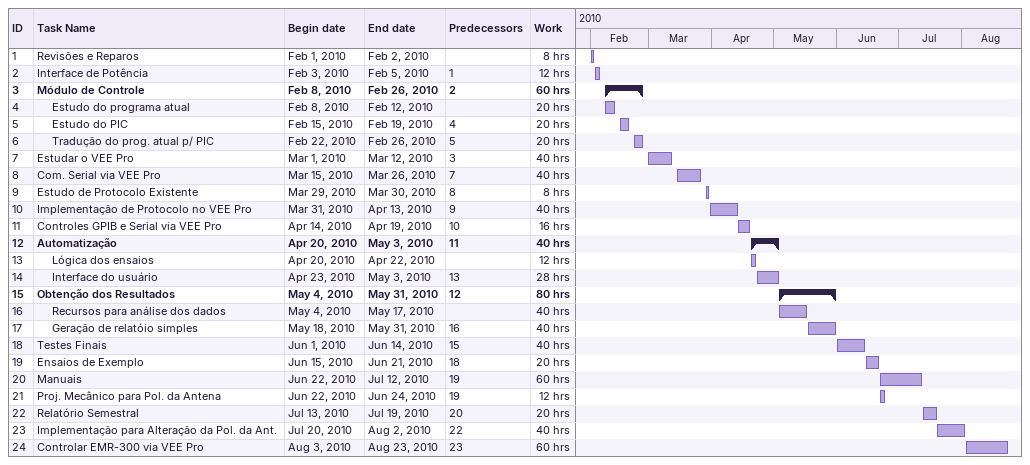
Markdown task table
| ID | Level | Task | Start | Finish | Predecessors | Work (h) |
|---|---|---|---|---|---|---|
| 1 | 1 | Revisões e Reparos | 2010-02-01 | 2010-02-02 |  | 8 |
| 2 | 1 | Interface de Potência | 2010-02-03 | 2010-02-05 | 1 | 12 |
| 3 | 1 | **Módulo de Controle** | 2010-02-08 | 2010-02-26 | 2 | 60 |
| 4 | 2 | Estudo do programa atual | 2010-02-08 | 2010-02-12 |  | 20 |
| 5 | 2 | Estudo do PIC | 2010-02-15 | 2010-02-19 | 4 | 20 |
| 6 | 2 | Tradução do prog. atual p/ PIC | 2010-02-22 | 2010-02-26 | 5 | 20 |
| 7 | 1 | Estudar o VEE Pro | 2010-03-01 | 2010-03-12 | 3 | 40 |
| 8 | 1 | Com. Serial via VEE Pro | 2010-03-15 | 2010-03-26 | 7 | 40 |
| 9 | 1 | Estudo de Protocolo Existente | 2010-03-29 | 2010-03-30 | 8 | 8 |
| 10 | 1 | Implementação de Protocolo no VEE Pro | 2010-03-31 | 2010-04-13 | 9 | 40 |
| 11 | 1 | Controles GPIB e Serial via VEE Pro | 2010-04-14 | 2010-04-19 | 10 | 16 |
| 12 | 1 | **Automatização** | 2010-04-20 | 2010-05-03 | 11 | 40 |
| 13 | 2 | Lógica dos ensaios | 2010-04-20 | 2010-04-22 |  | 12 |
| 14 | 2 | Interface do usuário | 2010-04-23 | 2010-05-03 | 13 | 28 |
| 15 | 1 | **Obtenção dos Resultados** | 2010-05-04 | 2010-05-31 | 12 | 80 |
| 16 | 2 | Recursos para análise dos dados | 2010-05-04 | 2010-05-17 |  | 40 |
| 17 | 2 | Geração de relatóio simples | 2010-05-18 | 2010-05-31 | 16 | 40 |
| 18 | 1 | Testes Finais | 2010-06-01 | 2010-06-14 | 15 | 40 |
| 19 | 1 | Ensaios de Exemplo | 2010-06-15 | 2010-06-21 | 18 | 20 |
| 20 | 1 | Manuais | 2010-06-22 | 2010-07-12 | 19 | 60 |
| 21 | 1 | Proj. Mecânico para Pol. da Antena | 2010-06-22 | 2010-06-24 | 19 | 12 |
| 22 | 1 | Relatório Semestral | 2010-07-13 | 2010-07-19 | 20 | 20 |
| 23 | 1 | Implementação para Alteração da Pol. da Ant. | 2010-07-20 | 2010-08-02 | 22 | 40 |
| 24 | 1 | Controlar EMR-300 via VEE Pro | 2010-08-03 | 2010-08-23 | 23 | 60 |
